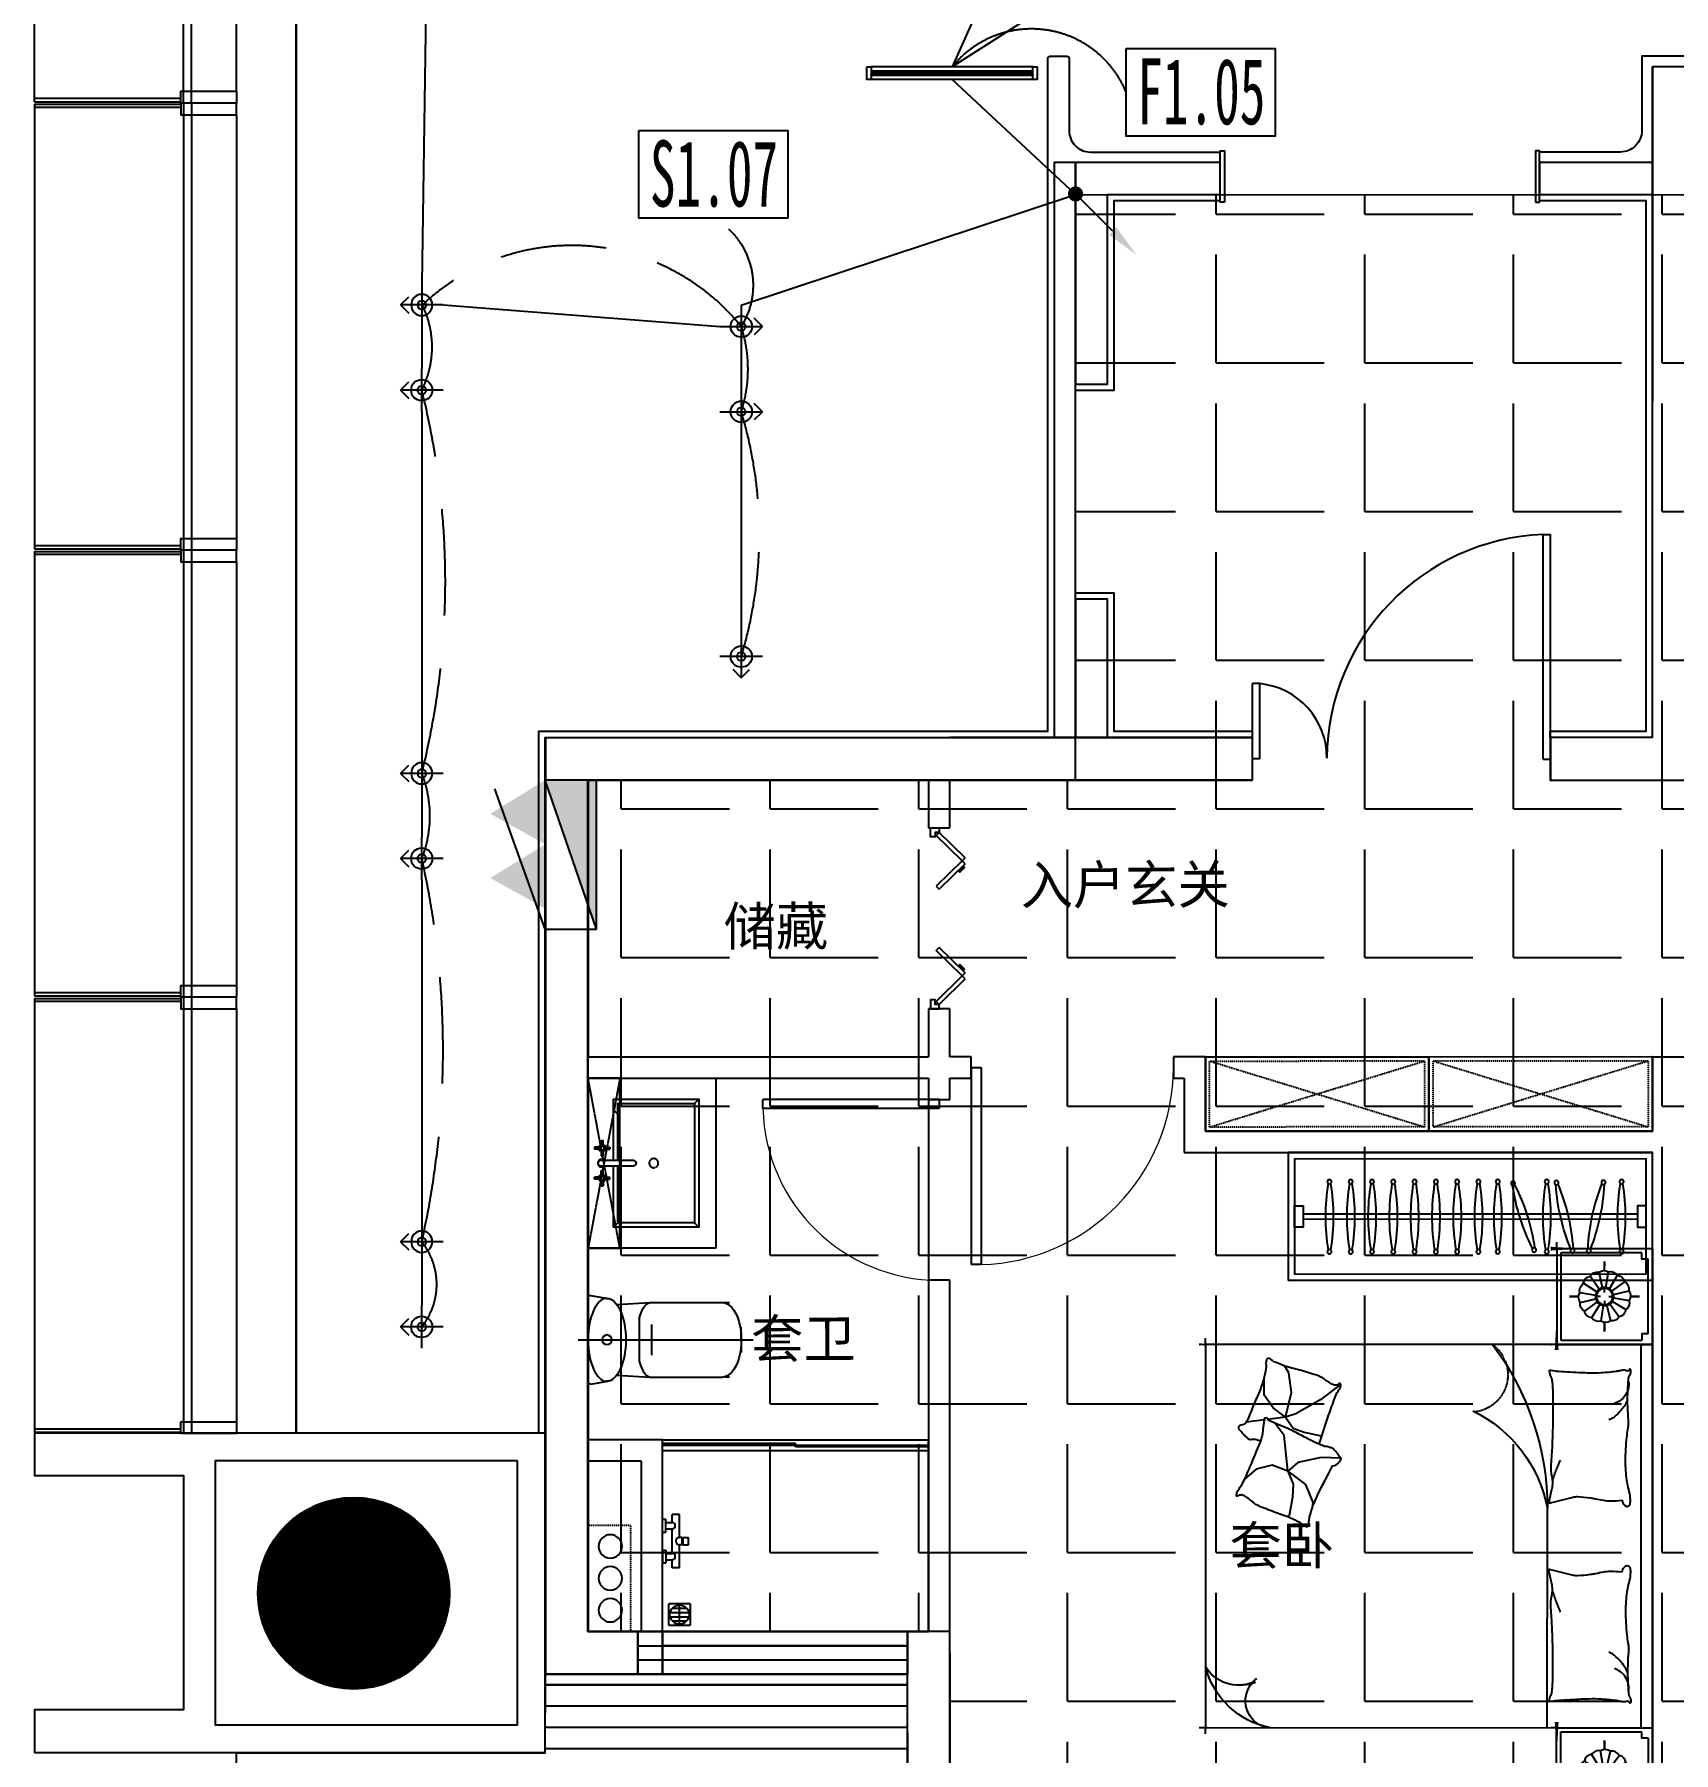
# Model space of a CAD drawing. Extents: x -284868 to 304789, y -137694 to 137894.
# Drawn here: x -9756 to -2056, y -114087 to -106016 of the extents above; entities that cross this region are included whole.
import ezdxf
from ezdxf.enums import TextEntityAlignment as Align

# ---------------------------------------------------------------- set-up
doc = ezdxf.new("R2010")
doc.units = 0
for name, pattern in [('AX-COMP-140B（200）$0$1#comfort_plan$0$DASH', [0.35, 0.25, -0.1]), ('AX-COMP-140B（200）$0$DASH', [0.35, 0.25, -0.1]), ('AX-COMP140B-Fur$0$AX-COMP140B-Fur$0$CONTINOUS', [0]), ('AX-COMP140B-Fur$0$AX-COMP140B-Fur$0$XU-140-SF-N1$0$DASH', [0.35, 0.25, -0.1]), ('AX-CORE160-Fur$0$DASH', [0.35, 0.25, -0.1]), ('DASHDOT', [1, 0.5, -0.25, 0, -0.25]), ('DASHED', [0.75, 0.5, -0.25])]:
    doc.linetypes.add(name, pattern=pattern)
doc.layers.get('0').update_dxf_attribs({"linetype": 'CONTINUOUS'})
for name, color, linetype in [('0-墙', 4, 'CONTINUOUS'), ('0-底图', 251, 'CONTINUOUS'), ('0-建筑外轮廓', 8, 'CONTINUOUS'), ('0-建筑柱体', 251, 'CONTINUOUS'), ('0-文字说明', 3, 'CONTINUOUS'), ('0-消防栓(给排水)', 9, 'CONTINUOUS'), ('0-窗', 11, 'CONTINUOUS'), ('0-非设计区域', 251, 'CONTINUOUS'), ('C-天花灯具', 3, 'CONTINUOUS'), ('LWIRE', 4, 'CONTINUOUS'), ('P-完成面', 42, 'CONTINUOUS'), ('WIRE-照明', 130, 'CONTINUOUS')]:
    doc.layers.add(name, color=color, linetype=linetype)
doc.styles.add('_TCH_DYN', font='')
doc.styles.get("Standard").update_dxf_attribs({"font": 'GBENOR', "bigfont": 'GBCBIG'})
doc.styles.add('TT', font='')
doc.styles.get('_TCH_DYN').set_extended_font_data('SimSun')
doc.styles.get('TT').set_extended_font_data('SimSun')

# ---------------------------------------------------------------- blocks, each defined once
blk = doc.blocks.new('20000110023AX-COMP-140B（200）$0$111110111022110811071652CDX卫生间立管047060')
at = {"linetype": 'AX-COMP-140B（200）$0$1#comfort_plan$0$DASH', "ltscale": 0.2}
for p, q in [((-250, 105), (250, 105)), ((-250, 105), (-250, -95)), ((250, 105), (250, -95)), ((-250, -95), (250, -95))]:
    blk.add_line(p, q, dxfattribs=at)
for centre in [(-150, 0), (0, 0), (150, 0)]:
    blk.add_circle(centre, 55)
blk = doc.blocks.new('*U399')
for p, q in [((600, 80), (600, 330)), ((700, -20), (700, 330)), ((600, 80), (-200, 80)), ((-200, -20), (700, -20))]:
    blk.add_line(p, q)
at = {"extrusion": (0, 0, -1), "zscale": -1}
blk.add_blockref('20000110023AX-COMP-140B（200）$0$111110111022110811071652CDX卫生间立管047060', (-50, 225), dxfattribs=at)
blk = doc.blocks.new('*U375')
at = {"linetype": 'AX-COMP-140B（200）$0$1#comfort_plan$0$DASH'}
for p, q in [((-349.9, 130), (-349.9, 280)), ((-349.9, 280), (450.1, 280)), ((450.1, 130), (-349.9, 280)), ((-349.9, 130), (450.1, 280)), ((450.1, 280), (450.1, 130)), ((450.1, 130), (-349.9, 130))]:
    blk.add_line(p, q, dxfattribs=at)
for p, q in [((-349.9, 280), (-349.9, -320)), ((450.1, 280), (-349.9, 280)), ((-25.4, 218.2), (-25.4, 249.5)), ((-25.4, 249.5), (-15.4, 249.5)), ((-15.4, 218.2), (-15.4, 249.5)), ((115.4, 218.2), (115.4, 249.5)), ((125.4, 249.5), (115.4, 249.5)), ((125.4, 218.2), (125.4, 249.5)), ((450.1, -320), (450.1, 280)), ((-25.4, 218.2), (-56.6, 218.2)), ((-56.6, 218.2), (-56.6, 208.2)), ((-25.4, 208.2), (-56.6, 208.2)), ((-25.4, 208.2), (-25.4, 177)), ((-25.4, 177), (-15.4, 177)), ((-15.4, 218.2), (15.9, 218.2)), ((-15.4, 208.2), (15.9, 208.2)), ((-15.4, 208.2), (-15.4, 177)), ((15.9, 218.2), (15.9, 208.2)), ((115.4, 218.2), (84.1, 218.2)), ((84.1, 218.2), (84.1, 208.2)), ((115.4, 208.2), (84.1, 208.2)), ((115.4, 208.2), (115.4, 177)), ((125.4, 177), (115.4, 177)), ((125.4, 218.2), (156.6, 218.2)), ((125.4, 208.2), (156.6, 208.2)), ((125.4, 208.2), (125.4, 177)), ((156.6, 218.2), (156.6, 208.2)), ((-179.9, 140), (-199.9, 160)), ((330.1, 140), (350.1, 160)), ((-229.9, -220), (-249.9, -240)), ((330.1, -220), (350.1, -240)), ((-349.9, -320), (450.1, -320))]:
    blk.add_line(p, q)
at = {"linetype": 'AX-COMP-140B（200）$0$DASH'}
for p, q in [((35.6, 217.6), (35.6, 70.8)), ((64.4, 70.8), (64.4, 217.6))]:
    blk.add_line(p, q, dxfattribs=at)
for points in [[(35.6, 160), (-249.9, 160), (-249.9, -240), (350.1, -240), (350.1, 160), (64.4, 160)], [(35.6, 140), (-229.9, 140), (-229.9, -220), (330.1, -220), (330.1, 140), (64.4, 140)]]:
    blk.add_lwpolyline(points)
blk.add_circle((50, -28.6), 21.4, dxfattribs=at)
for centre, start, end in [((-20.4, 213.2), 107.00272, 162.99728), ((-20.4, 213.2), 197.00272, 252.99728), ((-20.4, 213.2), 17.00272, 72.99728), ((-20.4, 213.2), 287.00272, 342.99728), ((120.4, 213.2), 107.00272, 162.99728), ((120.4, 213.2), 197.00272, 252.99728), ((120.4, 213.2), 17.00272, 72.99728), ((120.4, 213.2), 287.00272, 342.99728)]:
    blk.add_arc(centre, 17.1, start, end, dxfattribs=at)
for centre, radius, start, end in [((50, 213.2), 20, 315.95732, 224.04268), ((50, 217.6), 14.4, 0, 180), ((50, 69.2), 14.5, 173.57398, 6.42602)]:
    blk.add_arc(centre, radius, start, end)
blk = doc.blocks.new('2111111100110023AX-COMP140B-Fur$0$AX-COMP140B-Fur$0$111110111022110811071652A$C643C1FD2053066')
for points in [[(28, 342.7, -0.263368), (0.1, 361.5, -0.494818), (9.2, 380.2, -0.049225), (26.9, 382, -0.036831), (50.5, 380.2, -0.031893), (88.5, 372.1, 0.035782), (122.4, 365.1, 0.032941), (212.1, 359.2, 0.026564), (323.3, 365.1, 0.017905), (360.8, 370.4, -0.033397), (381, 372.7, -0.03204), (418.1, 372, 0.018442), (482.4, 368.9, 0.010837), (547.2, 369.7, 0.014624), (595.1, 372.7, 0.111249), (617.7, 380, -0.153708), (634.6, 384, -0.076444), (642, 382.2, -0.215512), (643.9, 380.2, -0.585858), (641.3, 377.2, 0.363489), (636.4, 374.6, 0.191716), (636.4, 363, -0.129675), (638.3, 346.4, -0.01735), (635.3, 329.6, 0.019326), (632.7, 314.5, 0.018818), (626.1, 246.1, 0.021828), (625.2, 186.9, 0.006204), (626.5, 153.1, 0.001963), (632.7, 46.2, 0.028341), (636.9, 10, -0.117014), (636.4, 1.1, -0.36606), (635, 0.2, -0.03973), (621.4, 3, -0.048309), (607.7, 8.5, 0.062981), (597, 12.4, 0.04058), (573.6, 15.8, 0.014345), (506.9, 18, 0.005484), (381.4, 17.3, 0.007153), (285.3, 14.3, 0.008762), (242.7, 11.6, -0.008153), (197, 8.6, -0.06251), (139.9, 13, 0.078669), (94.3, 15.1, 0.047825), (71.9, 10.4, -0.034494), (41.1, 3, -0.023571), (15.8, 0, -0.510228), (14.9, 1.1), (22.4, 31.2), (43, 113.7, 0.073041), (45, 133.3, 0.023305), (39.3, 194.4, 0.018299), (35.2, 217.3, -0.01097), (27.9, 255.3, -0.042281), (24.9, 289.6, -0.027201), (27.9, 343)], [(501.9, 368.9, 0.027842), (478.1, 358.3, 0.048685), (465.5, 350.2, 0.023666), (437.6, 325.8, 0.031223), (418.6, 305.1, 0.046801), (413.5, 297.5, 0.023191), (405.5, 280.7)], [(583.8, 374.6, 0.088153), (549.3, 371, 0.088153), (518.1, 355.8, 0.077547), (496.5, 334.2, 0.077547), (482.4, 307)], [(118.4, 15.8, 0.009729), (145.7, 24.8, 0.009729), (172.6, 34.9, 0.007971), (194.3, 44, 0.007971), (215.8, 53.7)]]:
    blk.add_lwpolyline(points, format="xyb")
blk = doc.blocks.new('2111111100110023AX-COMP140B-Fur$0$AX-COMP140B-Fur$0$111110111022110811071652A$C5A527934052065')
for p, q in [((122.8, 492.3), (194, 398.8)), ((469.1, 493.2), (467.3, 399.6)), ((194, 398.8), (261.6, 281.4)), ((347, 320.5), (364.8, 400.5)), ((467.3, 399.6), (490.5, 289.8)), ((530.8, 243.4), (592.7, 326.9)), ((592.7, 326.9), (677.8, 361)), ((677.8, 361), (699.5, 357.9)), ((69.5, 247.7), (37.1, 229.6)), ((162, 260.1), (69.5, 247.7)), ((277.7, 231.7), (162, 260.1)), ((261.6, 281.4), (277.7, 231.7)), ((277.7, 231.7), (329.2, 269)), ((329.2, 269), (347, 320.5)), ((530.8, 243.4), (363.6, 226.4)), ((490.5, 289.8), (530.8, 243.4)), ((530.8, 243.4), (502.9, 169.1)), ((530.8, 243.4), (591.1, 268.1)), ((591.1, 268.1), (653.1, 265)), ((653.1, 265), (741.3, 249.6)), ((741.3, 249.6), (744.3, 243.8)), ((233.2, 174.8), (174.5, 132.1)), ((277.7, 231.7), (233.2, 174.8)), ((277.7, 231.7), (288.3, 147)), ((318.7, 193.9), (307.8, 186.1)), ((363.6, 226.4), (318.7, 193.9)), ((502.9, 169.1), (521.5, 94.8)), ((174.5, 132.1), (90.9, 132.1)), ((289.9, 133.7), (300.6, 48.6)), ((521.5, 94.8), (569.7, 38.5))]:
    blk.add_line(p, q)
blk.add_lwpolyline([(405, 391.5, -0.025626), (394.6, 394, -0.0108), (278.2, 431.5, -0.00456), (199.4, 459.6, -0.01125), (167.9, 471.9, -0.069394), (150.9, 482, 0.079756), (136, 490.4, 0.106399), (122.8, 492.3, 0.328642), (119.2, 489.3, 0.299547), (121.3, 483.4, -0.189917), (126.3, 475.5, -0.033518), (127.3, 466.2, -0.075627), (126.9, 462.1, -0.053489), (124.2, 455.1, -0.017838), (113.3, 435.3, -0.038394), (97.8, 413.4, 0.059529), (88.5, 398.9, 0.035943), (79, 375.3, 0.011245), (55.9, 297.6, 0.006203), (46.6, 262, -0.010783), (41.1, 241.6, -0.019485), (37.1, 229.6, -0.005062), (19.4, 184.4, -0.101392), (4.4, 161.7, 0.223768), (0, 149.6, 0.25558), (2.8, 145.5, 0.081563), (16.9, 140.9, 0.071805), (32.3, 140.8, -0.069985), (48.1, 140.7, -0.03546), (101.7, 129, -0.029432), (163.8, 106.8, -0.001554), (193.8, 93.8, 0.00152), (224.5, 80.6, 0.004735), (256.2, 67.5, -0.00382), (295.6, 51.2, -0.296001), (315.3, 22.1, 0.649774), (334.6, 14, 0.02319), (338.7, 18.2, -0.0288), (342, 21.5, -0.005727), (347.9, 26.7, 0.004358), (355.7, 33.5, 0.027528), (371, 48.7, 0.046214), (378.7, 59, 0.194121), (381.2, 74, -0.133719), (382.3, 95.6, -0.005779), (389, 115.4, -0.008882)], format="xyb")
blk.add_lwpolyline([(770.3, 299.1, 0.101392), (787, 320.6, -0.223768), (792.3, 332.3, -0.25558), (789.8, 336.7, -0.081563), (776.1, 342.3, -0.071805), (760.8, 343.6, 0.069985), (745, 344.9, 0.03546), (692.5, 360.6, 0.029432), (632.3, 387.6, 0.001554), (603.3, 402.8, -0.00152), (573.8, 418.3, -0.004735), (543.1, 433.8, 0.00382), (505.1, 453.1, 0.296001), (487.7, 483.6, 0.265444), (469.1, 493.2, -0.02319), (464.7, 489.3, 0.0288), (461.2, 486.3, 0.005727), (454.9, 481.5, -0.004358), (446.6, 475.3, -0.027528), (430.1, 461.4, -0.046214), (421.7, 451.7, -0.194121), (418, 436.9, 0.133719), (415.3, 415.4, 0.011505), (398.6, 377.3, 0.008882), (374.9, 328.9, 0.012426), (341.4, 267.4, -0.033612), (330, 244.1), (309.3, 193.4), (293.3, 154.3, 0.224341), (280.3, 142.3, -0.722772), (280.1, 134.4, -0.103513), (283.5, 133.9, 0.053465), (290, 133.7, 0.030109), (310.7, 129.5, -0.031436), (330.6, 125.5, -0.05324), (344.2, 125.2, 0.05518), (357.4, 124.8, 0.056271), (380.1, 118.8, 0.0108), (493.3, 72.6, 0.00456), (569.7, 38.5, 0.01125), (600.2, 23.8, 0.069394), (616.3, 12.5, -0.079756), (630.6, 2.9, -0.106399), (643.6, 0, -0.328642), (647.5, 2.8, -0.299547), (645.8, 8.8, 0.189917), (641.5, 17.1, 0.033518), (641.1, 26.4, 0.075627), (641.8, 30.4, 0.053489), (645, 37.3, 0.017838), (657.4, 56.2, 0.038394), (674.5, 76.8, -0.059529), (685, 90.5, -0.035943), (696.3, 113.3, -0.011245), (725.3, 189, -0.006203), (737.2, 223.8, 0.010783), (744.3, 243.8, 0.019485), (749.2, 255.4, 0.005062)], format="xyb", close=True)
blk = doc.blocks.new('2111111100110023AX-COMP140B-Fur$0$AX-COMP140B-Fur$0$111110111022110811071652cdx床头灯2.0055068')
for p, q in [((0, 122), (0, 164.8)), ((-22.4, 36.6), (-61.2, 100)), ((-6.7, 42.3), (-18.3, 115.8)), ((10, 41.7), (27.5, 114)), ((25.2, 34.7), (69, 94.8)), ((-122, 0), (-164.8, 0)), ((-41.7, 10), (-114, 27.5)), ((-34.7, 25.2), (-94.8, 69)), ((-19.5, 0), (-38.2, 0)), ((0, 19.5), (0, 38.2)), ((19.5, 0), (38.2, 0)), ((36.6, 22.4), (100, 61.2)), ((42.3, 6.7), (115.8, 18.3)), ((122, 0), (164.8, 0)), ((-42.3, -6.7), (-115.8, -18.3)), ((-36.6, -22.4), (-100, -61.2)), ((-25.2, -34.7), (-69, -94.8)), ((-27.3, -114.1), (-10, -41.7)), ((0, -19.5), (0, -38.2)), ((18.7, -113.9), (7, -42.3)), ((62.6, -99.2), (22.9, -36.2)), ((34.7, -25.2), (96, -67.3)), ((41.7, -10), (114.4, -25.8)), ((0, -122), (0, -164.8))]:
    blk.add_line(p, q)
for points in [[(0, 164.8), (0, 122)], [(-164.8, 0), (-122, 0)], [(164.8, 0), (122.1, -1.7)], [(0, -164.8), (0, -122)]]:
    blk.add_lwpolyline(points)
for radius in [42.9, 38.2]:
    blk.add_circle((0, 0), radius)
for centre, start, end in [((-55.7, 60.3), 97.98094, 167.5445), ((-28.3, 77.1), 75.48094, 145.0445), ((3.3, 82), 52.98094, 122.5445), ((34.5, 74.5), 30.48094, 100.0445), ((60.3, 55.7), 7.98094, 77.5445), ((-82, 3.3), 142.98094, 212.5445), ((-74.5, 34.5), 120.48094, 190.0445), ((77.1, 28.3), 345.48094, 55.0445), ((82, -3.3), 322.98094, 32.5445), ((-77.1, -28.3), 165.48094, 235.0445), ((-60.3, -55.7), 187.98094, 257.5445), ((55.7, -60.3), 277.98094, 347.5445), ((74.5, -34.5), 300.48094, 10.0445), ((-34.5, -74.5), 210.48094, 280.0445), ((-3.3, -82), 232.98094, 302.5445), ((28.3, -77.1), 255.48094, 325.0445)]:
    blk.add_arc(centre, 40.1, start, end)
blk = doc.blocks.new('*U382')
for p, q in [((-900, 0), (-1350, 0)), ((-1350, 0), (-1350, -450)), ((1350, 0), (-1350, 0)), ((-900, 0), (900, 0)), ((-900, -2100), (-900, 0)), ((-900, -450), (-900, 0)), ((-1330, -50), (-1330, -430)), ((-920, -430), (-920, -50)), ((-900, -52.4), (900, -52.4)), ((900, 0), (900, -2100)), ((900, -450), (900, 0)), ((900, 0), (1350, 0)), ((920, -430), (920, -50)), ((1330, -50), (1330, -430)), ((1350, 0), (1350, -450)), ((-1350, -450), (-900, -450)), ((-1330, -430), (-920, -430)), ((1350, -450), (900, -450)), ((1330, -430), (920, -430)), ((900, -2100), (-900, -2100))]:
    blk.add_line(p, q)
at = {"linetype": 'AX-COMP140B-Fur$0$AX-COMP140B-Fur$0$CONTINOUS', "ltscale": 2.5}
blk.add_line((-900, -494.1), (129.6, -493.7), dxfattribs=at)
for points in [[(-1300, -20), (-1300, -50), (-1330, -50)], [(-950, -20), (-1300, -20)], [(-950, -20), (-950, -50), (-920, -50)], [(950, -20), (950, -50), (920, -50)], [(950, -20), (1300, -20)], [(1300, -20), (1300, -50), (1330, -50)]]:
    blk.add_lwpolyline(points)
for points in [[(-1350, -332.6, 0, 18, 0), (-1350, -478.5, 10, 10, 0)], [(-900, -349.7, 0, 10, 0), (-900, -477.7, 10, 10, 0)], [(900, -349.7, 0, 10, 0), (900, -477.7, 10, 10, 0)], [(1350, -332.6, 0, 18, 0), (1350, -478.5, 10, 10, 0)], [(-1380.6, -450, 10, 0, 0), (-1202.9, -450, 10, 10, 0)], [(-873.3, -450, 18, 0, 0), (-1032.5, -450, 10, 10, 0)], [(873.3, -450, 18, 0, 0), (1032.5, -450, 10, 10, 0)], [(1380.6, -450, 10, 0, 0), (1202.9, -450, 10, 10, 0)], [(-668.5, -1859, 10, 0, -0.374242), (-834.4, -1895.4, 10, 10, 2.21586)], [(-686.1, -1863.7, 10, 0, 0.177019), (-693.3, -1995.7, 10, 10, -2.21586)], [(-900, -1958.5, 0, 10, 0), (-900, -2130, 10, 10, 0)], [(900, -2005.4, 0, 10, 0), (900, -2130, 10, 10, 0)], [(-775.4, -2100, 0, 10, 0), (-930, -2100, 10, 10, 0)], [(658.3, -2100, 0, 10, 0), (930, -2100, 10, 10, 0)]]:
    blk.add_lwpolyline(points, format="xyseb")
for centre, radius, start, end in [((128.9, -1775.7), 1282, 53.02297, 89.96514), ((10.6, -1124.5), 642, 25.92108, 79.31539), ((-515.9, -1720.7), 391.6, 191.30173, 255.64344), ((-773.9, -1781.8), 129.7, 193.56133, 311.45499), ((-519.2, -1944.9), 181.3, 157.79381, 238.81667)]:
    blk.add_arc(centre, radius, start, end, dxfattribs=at)
at = {"linetype": 'AX-COMP140B-Fur$0$AX-COMP140B-Fur$0$XU-140-SF-N1$0$DASH', "ltscale": 2.5}
blk.add_arc((757.9, -855.2), 175.9, 36.12132, 174.81159, dxfattribs=at)
at = {"xscale": -1}
for name, p in [('2111111100110023AX-COMP140B-Fur$0$AX-COMP140B-Fur$0$111110111022110811071652cdx床头灯2.0055068', (-1125, -225)), ('2111111100110023AX-COMP140B-Fur$0$AX-COMP140B-Fur$0$111110111022110811071652A$C643C1FD2053066', (-140.3, -485.7)), ('2111111100110023AX-COMP140B-Fur$0$AX-COMP140B-Fur$0$111110111022110811071652A$C5A527934052065', (835.6, -1956.2))]:
    blk.add_blockref(name, p, dxfattribs=at)
for name, p in [('2111111100110023AX-COMP140B-Fur$0$AX-COMP140B-Fur$0$111110111022110811071652cdx床头灯2.0055068', (1125, -225)), ('2111111100110023AX-COMP140B-Fur$0$AX-COMP140B-Fur$0$111110111022110811071652A$C643C1FD2053066', (140.3, -485.7))]:
    blk.add_blockref(name, p)
blk = doc.blocks.new('*U374')
at = {"ltscale": 10}
for p, q in [((0, 327), (0, -496.5)), ((-208, 268.7), (-194.2, 185.4)), ((-197.6, 280), (197.6, 280)), ((208, 268.7), (194.2, 185.4)), ((-166, 144.9), (-175, -10.6)), ((166, 144.9), (175, -10.6)), ((-100.2, 39.7), (100.2, 39.7)), ((0, 25.9), (0, -63.5)), ((-175, -12), (-175, -351.2)), ((-71.7, -18.8), (71.7, -18.8)), ((-43.6, -18.8), (43.6, -18.8)), ((175, -12), (175, -351.2))]:
    blk.add_line(p, q, dxfattribs=at)
for p, q in [((-375, 280), (375, 280)), ((-175, -351.2), (-175, -384.6)), ((0, -440), (-59.9, -440)), ((0, -440), (59.9, -440))]:
    blk.add_line(p, q)
for points in [[(-175, -384.6, 10, 0, 0), (-175, -296.7, 10, 10, 0)], [(175, -384.6, 10, 0, 0), (175, -296.7, 10, 10, 0)]]:
    blk.add_lwpolyline(points, format="xyseb")
blk.add_circle((0, 191.2), 22.8, dxfattribs=at)
for centre, start, end in [((-197.6, 269.5), 90, 184.88863), ((197.6, 269.5), 355.11137, 90)]:
    blk.add_arc(centre, 10.4, start, end, dxfattribs=at)
at = {"ltscale": 10, "extrusion": (0, 0, -1)}
for centre, major_axis, ratio, start_param, end_param in [((0, 191.2), (194.6, 0), 0.456392, 3.141593, 6.283185), ((0.7, -11.9), (-174.9, 3.2), 0.369842, 2.169272, 3.218057)]:
    blk.add_ellipse(centre, major_axis=major_axis, ratio=ratio, start_param=start_param, end_param=end_param, dxfattribs=at)
at = {"ltscale": 10}
for centre, major_axis, ratio, start_param, end_param in [((0, 191.2), (194.6, 0), 0.456392, 3.141593, 6.283185), ((-0.7, -11.9), (174.9, 3.2), 0.369842, 2.169272, 3.218057), ((0, -351.2), (-175, 0), 0.507463, 0, 3.141593)]:
    blk.add_ellipse(centre, major_axis=major_axis, ratio=ratio, start_param=start_param, end_param=end_param, dxfattribs=at)
blk = doc.blocks.new('*U377')
for p, q in [((-350, -920), (-350, 330)), ((-300, 330), (-350, 330)), ((-325, -295), (-325, 330)), ((-325, 330), (-317, 330)), ((-317, 330), (-317, -295)), ((-300, -920), (-300, 330)), ((550, 330), (-300, 330)), ((550, -920), (550, 330)), ((-333, -295), (-333, -920)), ((-333, -295), (-325, -295)), ((-325, -920), (-325, -295)), ((-317, -295), (-325, -295)), ((142.5, -797.5), (107.5, -797.5)), ((107.5, -822.5), (107.5, -797.5)), ((142.5, -822.5), (142.5, -797.5)), ((420, -790), (420, -890)), ((420, -790), (520, -790)), ((440, -873.5), (440, -806.5)), ((460, -883.9), (460, -796.1)), ((480, -883.9), (480, -796.1)), ((500, -873.5), (500, -806.5)), ((520, -890), (520, -790)), ((0, -840), (0, -875)), ((107.5, -840), (0, -840)), ((37.5, -875), (0, -875)), ((37.5, -905), (37.5, -875)), ((67.5, -905), (67.5, -875)), ((182.5, -875), (67.5, -875)), ((142.5, -822.5), (107.5, -822.5)), ((107.5, -827.5), (107.5, -840)), ((142.5, -827.5), (107.5, -827.5)), ((109.5, -827.5), (109.5, -822.5)), ((140.5, -827.5), (140.5, -822.5)), ((142.5, -827.5), (142.5, -840)), ((250, -840), (142.5, -840)), ((182.5, -905), (182.5, -875)), ((250, -875), (212.5, -875)), ((212.5, -905), (212.5, -875)), ((250, -840), (250, -875)), ((515, -840), (425, -840)), ((-300, -920), (-350, -920)), ((-333, -920), (-325, -920)), ((550, -920), (-300, -920)), ((22.5, -920), (22.5, -905)), ((82.5, -905), (22.5, -905)), ((82.5, -920), (22.5, -920)), ((82.5, -920), (82.5, -905)), ((167.5, -920), (82.5, -920)), ((167.5, -920), (167.5, -905)), ((167.5, -905), (227.5, -905)), ((167.5, -920), (227.5, -920)), ((227.5, -920), (227.5, -905)), ((520, -890), (420, -890))]:
    blk.add_line(p, q)
blk.add_circle((470, -840), 45)
for centre, radius, start, end in [((52.5, -875), 15, 0, 180), ((125, -840), 17.5, 180, 0), ((197.5, -875), 15, 0, 180)]:
    blk.add_arc(centre, radius, start, end)
blk = doc.blocks.new('*U383')
for p, q in [((0, 600), (-1711, 600)), ((-1641, 312), (-70, 312)), ((-1641, 288), (-70, 288))]:
    blk.add_line(p, q)
for points in [[(-1711, 600), (0, 600), (0, 0), (-1711, 0)], [(-1681, 570), (-30, 570), (-30, 30), (-1681, 30)], [(-1681, 250), (-1641, 250), (-1641, 350), (-1681, 350)], [(-30, 250), (-70, 250), (-70, 350), (-30, 350)]]:
    blk.add_lwpolyline(points, close=True)
for centre in [(-1517.4, 465.5), (-1417.4, 465.5), (-1317.4, 465.5), (-1217.4, 465.5), (-1117.4, 465.5), (-1017.4, 465.5), (-917.4, 465.5), (-817.4, 465.5), (-726.7, 465.5), (-556, 457.7), (-496.6, 465.5), (-375.5, 461.2), (-299.1, 461.6), (-145.1, 465.5), (-1517.4, 137), (-1417.4, 137), (-1317.4, 137), (-1217.4, 137), (-1117.4, 137), (-1017.4, 137), (-917.4, 137), (-817.4, 137), (-726.7, 137), (-654.8, 144.5), (-496.6, 137), (-450.7, 141.5), (-229.9, 140.5), (-145.1, 137)]:
    blk.add_circle(centre, 10)
for centre, start, end in [((-585.8, 300.9), 170.53281, 189.42009), ((-2447.9, 301.6), 350.53281, 9.42009), ((-485.8, 300.9), 170.53281, 189.42009), ((-2347.9, 301.6), 350.53281, 9.42009), ((-385.8, 300.9), 170.53281, 189.42009), ((-2247.9, 301.6), 350.53281, 9.42009), ((-285.8, 300.9), 170.53281, 189.42009), ((-2147.9, 301.6), 350.53281, 9.42009), ((-185.8, 300.9), 170.53281, 189.42009), ((-2047.9, 301.6), 350.53281, 9.42009), ((-85.8, 300.9), 170.53281, 189.42009), ((-1947.9, 301.6), 350.53281, 9.42009), ((14.2, 300.9), 170.53281, 189.42009), ((-1847.9, 301.6), 350.53281, 9.42009), ((114.2, 300.9), 170.53281, 189.42009), ((-1747.9, 301.6), 350.53281, 9.42009), ((204.9, 300.9), 170.53281, 189.42009), ((-1657.3, 301.6), 350.53281, 9.42009), ((282.9, 20.4), 153.02219, 171.90947), ((-1492.8, 581.4), 333.02219, 351.90947), ((435, 300.9), 170.53281, 189.42009), ((-1427.1, 301.6), 350.53281, 9.42009), ((492.9, 88.8), 157.35094, 176.23822), ((-1320, 514.2), 337.35094, 356.23822), ((645.1, 497.5), 182.74629, 201.63358), ((-1175, 104.3), 2.74629, 21.63358), ((785.5, 301.6), 170.57991, 189.46719), ((-1076.7, 300.9), 350.57991, 9.46719)]:
    blk.add_arc(centre, 948.9, start, end)
blk = doc.blocks.new('*U384')
at = {"linetype": 'AX-CORE160-Fur$0$DASH', "ltscale": 0.2}
for p, q in [((20, -330), (1030, -20)), ((20, -20), (1030, -330)), ((1070, -330), (2080, -20)), ((1070, -20), (2080, -330))]:
    blk.add_line(p, q, dxfattribs=at)
for points in [[(0, 0), (1050, 0), (1050, -350), (0, -350)], [(1050, 0), (2100, 0), (2100, -350), (1050, -350)]]:
    blk.add_lwpolyline(points, close=True)
for points in [[(20, -20), (1030, -20), (1030, -330), (20, -330)], [(1070, -20), (2080, -20), (2080, -330), (1070, -330)]]:
    blk.add_lwpolyline(points, close=True, dxfattribs=at)
blk = doc.blocks.new('2$DorLib2D$00000225')
for p, q in [((0.475, -0.0014), (0.475, 0.7521)), ((0.475, 0.7521), (0.5, 0.7521)), ((0.5, -0.0014), (0.5, 0.7521)), ((-0.5, 0), (-0.5, 0.252)), ((-0.475, 0.252), (-0.5, 0.252)), ((-0.475, 0), (-0.475, 0.252)), ((-0.475, 0), (-0.5, 0)), ((0.475, -0.0014), (0.5, -0.0014))]:
    blk.add_line(p, q)
for centre, radius, start, end in [((0.5046, -0.0019), 0.7546, 92.24927, 179.72377), ((-0.5008, 0.0026), 0.2508, 359.78987, 84.09744)]:
    blk.add_arc(centre, radius, start, end)
blk = doc.blocks.new('2$DorLib2D$00000001')
for p, q in [((0.45, 0.975), (0.5, 0.975)), ((0.45, 0), (0.45, 0.975)), ((0.5, 0), (0.5, 0.975)), ((0.5, 0), (0.45, 0))]:
    blk.add_line(p, q)
at = {"lineweight": 13}
blk.add_arc((0.475, 0), 0.975, 91.46928, 180, dxfattribs=at)
blk = doc.blocks.new('2$TCHSYS$WIN2D')
for p, q in [((-0.5, 0.5), (0.5, 0.5)), ((-0.5, 0.5), (-0.5, -0.5)), ((0.5, 0.5), (0.5, -0.5)), ((0.5, 0.1667), (-0.5, 0.1667)), ((0.5, -0.1667), (-0.5, -0.1667)), ((-0.5, -0.5), (0.5, -0.5))]:
    blk.add_line(p, q)
blk = doc.blocks.new('$DorLib2D$00000034')
for p, q in [((-0.3348, 0.1427), (-0.475, 0)), ((-0.3182, 0.1263), (-0.4584, -0.0164)), ((-0.3348, 0.1427), (-0.3182, 0.1263)), ((-0.3015, 0.1427), (-0.3182, 0.1263)), ((-0.3182, 0.1263), (-0.178, -0.0164)), ((-0.3015, 0.1427), (-0.1614, 0)), ((0.3015, 0.1427), (0.1614, 0)), ((0.3182, 0.1263), (0.178, -0.0164)), ((0.3015, 0.1427), (0.3182, 0.1263)), ((0.3348, 0.1427), (0.3182, 0.1263)), ((0.3182, 0.1263), (0.4584, -0.0164)), ((0.3348, 0.1427), (0.475, 0)), ((-0.5, -0.048), (-0.5, 0)), ((-0.4584, -0.0164), (-0.475, 0)), ((-0.178, -0.0164), (-0.1614, 0)), ((0.178, -0.0164), (0.1614, 0)), ((0.4584, -0.0164), (0.475, 0)), ((0.5, -0.048), (0.5, 0))]:
    blk.add_line(p, q)
for points in [[(-0.2899, 0.1308), (-0.2804, 0.1401), (-0.255, 0.1143), (-0.2645, 0.1049)], [(-0.2866, 0.1275), (-0.2804, 0.1335), (-0.2616, 0.1144), (-0.2678, 0.1083)], [(0.2899, 0.1308), (0.2804, 0.1401), (0.255, 0.1143), (0.2645, 0.1049)], [(0.2866, 0.1275), (0.2804, 0.1335), (0.2616, 0.1144), (0.2678, 0.1083)], [(-0.5, 0), (-0.475, 0), (-0.475, -0.023), (-0.45, -0.023), (-0.45, -0.048), (-0.5, -0.048)], [(0.5, 0), (0.475, 0), (0.475, -0.023), (0.45, -0.023), (0.45, -0.048), (0.5, -0.048)]]:
    blk.add_lwpolyline(points)
blk = doc.blocks.new('DDDDDDDGFDSG')
for p, q in [((424810.9, 11359.4), (424811, 14509.3)), ((425811, 14509.3), (424811, 14509.3)), ((419610.9, 11359.4), (421510.9, 11359.4)), ((419610.9, 11359.4), (419610.9, 9859.4)), ((422932, 11359.4), (421510.9, 11359.4)), ((422932, 11159.4), (422932, 11359.4)), ((424810.9, 11359.4), (424332, 11359.4)), ((424332, 11359.4), (424332, 11159.4)), ((419810.9, 11159.4), (421410.9, 11159.4)), ((419810.9, 11159.4), (419810.9, 9859.4)), ((421410.9, 11159.4), (421410.9, 10934.4)), ((421510.9, 10934.4), (421510.9, 11159.4)), ((421510.9, 11159.4), (422932, 11159.4)), ((424332, 11159.4), (425010.9, 11159.4)), ((421410.9, 10934.4), (421510.9, 10934.4)), ((421510.9, 10084.4), (421410.9, 10084.4)), ((421410.9, 10084.4), (421410.9, 9859.4)), ((421510.9, 9859.4), (421510.9, 10084.4)), ((419610.9, 9859.4), (419610.9, 6959.4)), ((419810.9, 9859.4), (421410.9, 9859.4)), ((421610.9, 9859.4), (421510.9, 9859.4)), ((421610.9, 9759.4), (421610.9, 9859.4)), ((422710.9, 9859.4), (422560.9, 9859.4)), ((422560.9, 9859.4), (422560.9, 9759.4)), ((422710.9, 9859.4), (422710.9, 9509.4)), ((424810.9, 9509.4), (424810.9, 9859.4)), ((424810.9, 9859.4), (425010.9, 9859.4)), ((419810.9, 9759.4), (421410.9, 9759.4)), ((419810.9, 9759.4), (419810.9, 7159.4)), ((421410.9, 9759.4), (421410.9, 9659.4)), ((421510.9, 9759.4), (421610.9, 9759.4)), ((421510.9, 9659.4), (421510.9, 9759.4)), ((422560.9, 9759.4), (422610.9, 9759.4)), ((422610.9, 9759.4), (422610.9, 9409.4)), ((421410.9, 9659.4), (421410.9, 8809.4)), ((421410.9, 9659.4), (421510.9, 9659.4)), ((422710.9, 9509.4), (424810.9, 9509.4)), ((422610.9, 9409.4), (424810.9, 9409.4)), ((424810.9, 6459.4), (424810.9, 9409.4)), ((421510.9, 8809.4), (421410.9, 8809.4)), ((421410.9, 8809.4), (421410.9, 7159.4)), ((421510.9, 7059.4), (421510.9, 8809.4)), ((420044.8, 7159.4), (419810.9, 7159.4)), ((420044.8, 6959.4), (420044.8, 7159.4)), ((421410.9, 7159.4), (421310.9, 7159.4)), ((421310.9, 7159.4), (421310.9, 6959.4)), ((421510.9, 7059.4), (421511, 5759.4)), ((419610.9, 6959.4), (420044.8, 6959.4)), ((421310.9, 6959.4), (421311, 5759.4)), ((421510.9, 6959.4), (421510.9, 6959.4)), ((421510.9, 6959.4), (421510.9, 6959.4))]:
    blk.add_line(p, q)
blk.add_lwpolyline([(421510.9, 6959.4), (421510.9, 6959.4), (421510.9, 6959.4), (421510.9, 6959.4)], close=True)
for name, p, xscale, yscale, zscale, rotation in [('2$DorLib2D$00000225', (423632, 11259.4), 1400, 1400, 200, 1.654673577002396e-11), ('$DorLib2D$00000034', (421460.9, 10509.4), 850.0000000000001, 850.0000000000001, 850.0000000000001, 270), ('2$DorLib2D$00000001', (422085.9, 9809.4), 949.9999999999999, 949.9999999999999, -949.9999999999999, 180.0000000000173), ('2$DorLib2D$00000001', (421460.9, 9234.4), 850.0000000000001, 850.0000000000001, -849.9999999999999, 90), ('2$TCHSYS$WIN2D', (420677.9, 7059.4), -1266.096593619349, 200, -1266.096593619349, 1.654676395901333e-11)]:
    blk.add_blockref(name, p, dxfattribs=dict(xscale=xscale, yscale=yscale, zscale=zscale, rotation=rotation))
at = {"extrusion": (-6.03482e-06, 1.7292e-09, 1), "rotation": 0.01890043513611068}
blk.add_blockref('*U384', (422710.9, 9859.4, -2.5), dxfattribs=at)
at = {"extrusion": (1.26589e-20, 2.62113e-23, -1), "zscale": -1, "rotation": 270.0013358376322}
for name, p in [('*U375', (-420091.1, 9409.7)), ('*U374', (-420091, 8529.9))]:
    blk.add_blockref(name, p, dxfattribs=at)
at = {"extrusion": (3.21966e-19, 1.04356e-18, -1), "zscale": -0.9999999999999998, "rotation": 179.9821196597716}
blk.add_blockref('*U383', (-424810.9, 9409.5), dxfattribs=at)
at = {"extrusion": (1.26587e-20, 2.70385e-23, -1), "zscale": -0.9999999999999998, "rotation": 90.00137922855986}
blk.add_blockref('*U382', (-424811.1, 7608), dxfattribs=at)
at = {"extrusion": (1.01176e-20, -1.66703e-21, -1), "xscale": -1, "zscale": -1, "rotation": 270}
blk.add_blockref('*U399', (-420140.9, 7359.4), dxfattribs=at)
at = {"rotation": 270}
blk.add_blockref('*U377', (421080.9, 7709.4), dxfattribs=at)
at = {"style": '_TCH_DYN'}
for s, p in [('入户玄关', (422826.2, 10525.5)), ('储藏', (420939.8, 10329.8)), ('套卫', (421068.9, 8392.5)), ('套卧', (423316.1, 7420.9))]:
    blk.add_text(s, height=180, rotation=0.24476, dxfattribs=at).set_placement(p, align=Align.BOTTOM_RIGHT)
blk = doc.blocks.new('_YZH')
at = {"const_width": 0.5}
blk.add_lwpolyline([(-0.25, 0, 1), (0.25, 0, 1)], format="xyb", close=True, dxfattribs=at)
at = {"color": 4}
blk.add_circle((0, 0), 0.5, dxfattribs=at)
blk = doc.blocks.new('sgASGHHHH')
at = {"xscale": 900, "yscale": 900, "zscale": 900}
blk.add_blockref('_YZH', (-119845.8, -931674), dxfattribs=at)
blk = doc.blocks.new('A$C3B8026B3')
for p, q in [((949.5, 13255), (949.5, 15245)), ((949.5, 13145), (949.5, 11155)), ((949.5, 11045), (949.5, 9055)), ((949.5, 8945), (949.5, 7005))]:
    blk.add_line(p, q)
for points in [[(0, 13206), (0, 15294)], [(700, 13200), (700, 15300)], [(737.5, 13200), (737.5, 15300)], [(0, 13194), (0, 11106)], [(700, 13200), (700, 11100)], [(737.5, 13200), (737.5, 11100)], [(0, 11094), (0, 9006)], [(700, 11100), (700, 9000)], [(737.5, 11100), (737.5, 9000)], [(0, 8994), (0, 6956)], [(700, 9000), (700, 6950)], [(737.5, 9000), (737.5, 6950)]]:
    blk.add_lwpolyline(points)
for points in [[(688, 13200), (688, 13255), (949.5, 13255), (949.5, 13200)], [(688, 13200), (688, 13145), (949.5, 13145), (949.5, 13200)], [(688, 11100), (688, 11155), (949.5, 11155), (949.5, 11100)], [(688, 11100), (688, 11045), (949.5, 11045), (949.5, 11100)], [(688, 9000), (688, 9055), (949.5, 9055), (949.5, 9000)], [(688, 9000), (688, 8945), (949.5, 8945), (949.5, 9000)], [(688, 6950), (688, 7005), (949.5, 7005), (949.5, 6950)]]:
    blk.add_lwpolyline(points, close=True)
at = {"elevation": 0}
for points in [[(0, 13206), (688, 13206), (688, 13220.5), (0, 13220.5)], [(0, 13194), (688, 13194), (688, 13179.5), (0, 13179.5)], [(0, 11106), (688, 11106), (688, 11120.5), (0, 11120.5)], [(0, 11094), (688, 11094), (688, 11079.5), (0, 11079.5)], [(0, 9006), (688, 9006), (688, 9020.5), (0, 9020.5)], [(0, 8994), (688, 8994), (688, 8979.5), (0, 8979.5)], [(0, 6956), (688, 6956), (688, 6970.5), (0, 6970.5)]]:
    blk.add_lwpolyline(points, dxfattribs=at)
blk = doc.blocks.new('A$C7414b812')
at = {"ltscale": 300}
for points in [[(-30, -20), (-30, 0), (30, 0), (30, -20)], [(-30, -800), (-30, -780), (30, -780), (30, -800)]]:
    blk.add_lwpolyline(points, close=True, dxfattribs=at)
at = {"color": 8, "ltscale": 300}
for points in [[(-30, -20), (-30, -780)], [(30, -20), (30, -780)]]:
    blk.add_lwpolyline(points, dxfattribs=at)
at = {"color": 5, "ltscale": 300}
for points in [[(-5, -780), (-5, -20), (-9, -20), (-10, -21), (-10, -779), (-9, -780)], [(5, -780), (5, -20), (9, -20), (10, -21), (10, -779), (9, -780)]]:
    blk.add_lwpolyline(points, close=True, dxfattribs=at)
blk = doc.blocks.new('A$C5B4E3DF6')
for p, q in [((0, 240), (-658.7, 476.9)), ((-700, 0), (-700, 240)), ((0, 0), (-700, 240)), ((-700, 240), (0, 240)), ((0, 240), (0, 0)), ((0, 0), (-700, 0))]:
    blk.add_line(p, q)
for points in [[(-700, 240), (-541.4, 498.1), (-398.1, 240)], [(-398.1, 240), (-239.5, 498.1), (-96.1, 240)], [(-700, 0), (-700, 240), (0, 0)]]:
    blk.add_solid(points)
blk = doc.blocks.new('*U250')
for p, q in [((0, -75), (0, 75)), ((75, 0), (-75, 0)), ((-74.7, 0), (-45.5, 29.1, 0)), ((-74.7, 0), (-45.5, -29.1))]:
    blk.add_line(p, q)
for radius in [37.5, 15]:
    blk.add_circle((0, 0), radius)
blk = doc.blocks.new('2')
at = {"color": 8, "linetype": 'DASHED', "ltscale": 1000}
for points in [[(-15029.3, -16050, 0.14795), (-15029.3, -14900, 0.15805), (-15029.3, -14500, 0.436189), (-15160, -13991.1, -3.943244)], [(-16530, -19198.7, 0.350853), (-16530, -18798.7, 0.110879), (-16530, -16998.7, 0.191612), (-16530, -16598.7, 0.122845), (-16530, -14798.7, 0.236637), (-16527.6, -14398.7, -0.437685), (-15029.3, -14500, -6.983481)]]:
    blk.add_lwpolyline(points, format="xyb", dxfattribs=at)
at = {"layer": '0-文字说明', "color": 3, "ltscale": 0.5}
blk.add_lwpolyline([(-15510, -13579.8), (-14810, -13579.8), (-14810, -13991.1), (-15510, -13991.1)], close=True, dxfattribs=at)
at = {"color": 3, "style": 'TT', "width": 0.508947}
blk.add_text('S1.07', height=310.33, dxfattribs=at).set_placement((-15458.2, -13936.2), (-14856.5, -13936.2), align=Align.FIT)
blk = doc.blocks.new('A$C9cf68cb0')
at = {"color": 8, "linetype": 'DASHED', "ltscale": 1000}
blk.add_lwpolyline([(-47.939, -75.887, -0.56884), (-43.263, -76.568, -0.488863)], format="xyb", dxfattribs=at)
at = {"layer": '0-文字说明', "color": 3, "ltscale": 0.5}
blk.add_lwpolyline([(-43.263, -75.393), (-39.263, -75.393), (-39.263, -77.744), (-43.263, -77.744)], close=True, dxfattribs=at)
at = {"color": 3, "style": 'TT', "width": 0.521997}
blk.add_text('F1.05', height=1.7733, dxfattribs=at).set_placement((-42.967, -77.429), (-39.528, -77.429), align=Align.FIT)
blk = doc.blocks.new('A$C7c8e2195')
at = {"layer": 'P-完成面', "rotation": 270}
blk.add_blockref('A$C7414b812', (-7989.3, -13310.2), dxfattribs=at)
blk = doc.blocks.new('$TelecSys$00000080')
for p, q in [((-0.7, -0.7), (0, 0)), ((0.104, 0.104), (0.104, 0.104)), ((-0.104, -0.104), (-0.104, -0.104))]:
    blk.add_line(p, q)
at = {"const_width": 0.142}
blk.add_lwpolyline([(0.071, 0, 1), (-0.071, 0, 1)], format="xyb", close=True, dxfattribs=at)
blk.add_solid([(-0.63, -0.77), (-0.77, -0.63), (-1.15, -1.15)])
at = {"width": 0.8, "flags": 9}
blk.add_attdef('A', (0, 0), '', height=0.00002, rotation=180, dxfattribs=at)

msp = doc.modelspace()

# ---------------------------------------------------------------- hatches: boundary and pattern name
at = {"layer": '0-非设计区域', "ltscale": 3}
h = msp.add_hatch(dxfattribs=at)
h.set_pattern_fill('ANGLE', color=256, scale=100)
h.set_pattern_definition([(0, (-422606.9, 278012.8), (0, 698.5), [508, -190.5]), (90, (-422606.9, 278012.8), (-698.5, 4e-14), [508, -190.5])])
h.paths.add_polyline_path([(-5456.1, -114718.5), (-5456.1, -113518.5), (-7156.1, -113518.5), (-7156.1, -109518.5), (-4865.4, -109518.5), (-4865.4, -106768.6), (-1955.1, -106769.7), (-1954.9, -106368.6), (3045.1, -106373.5), (3043.9, -107818.5), (10643.9, -107818.5), (10643.9, -109518.5), (12693.9, -109518.5), (12693.9, -114118.5), (3043.9, -114118.5), (3043.9, -115968.5), (-1956.1, -115968.5), (-1956.1, -114718.5)])

# ---------------------------------------------------------------- linework, layer by layer
at = {"layer": '0-墙', "ltscale": 3}
for points in [[(-1954.9, -106368.6), (-1154.9, -106368.6), (-1154.9, -106168.6), (-2154.9, -106168.6), (-2156.1, -109318.5), (-2636.1, -109318.5), (-2636.1, -109518.5), (-1956.1, -109518.5), (-1954.9, -106368.6)], [(-4715.4, -106768.6), (-4185.5, -106768.6), (-4185.5, -106618.6), (-4865.4, -106618.6), (-4865.4, -107658.5), (-4715.4, -107658.5), (-4715.4, -106768.6)], [(-7356.1, -113718.5), (-7356.1, -109318.5), (-4036.1, -109318.5), (-4036.1, -109518.5), (-7156.1, -109518.5), (-7156.1, -113518.5), (-6806.1, -113518.5), (-6806.1, -113718.5), (-7356.1, -113718.5)]]:
    msp.add_lwpolyline(points, dxfattribs=at)
for points in [[(-4865.4, -106618.6), (-4965.4, -106618.6), (-4965.4, -109318.5), (-4865.4, -109318.5)], [(-2155.4, -106618.6), (-2685.3, -106618.6), (-2685.3, -106768.6), (-2155.4, -106768.6)], [(-4865.4, -109318.5), (-4715.4, -109318.5), (-4715.4, -108668.5), (-4865.4, -108668.5)], [(-5456.1, -114918.5), (-5456.1, -113518.5), (-5656.1, -113518.5), (-5656.1, -114918.5)]]:
    msp.add_lwpolyline(points, close=True, dxfattribs=at)
at = {"layer": '0-建筑外轮廓', "color": 42}
msp.add_lwpolyline([(-7356.1, -112585.8), (-9756.1, -112585.8), (-9756.1, -112785.8), (-9056.1, -112785.8), (-9056.1, -113885.8), (-9756.1, -113885.8), (-9756.1, -114085.8), (-7356.1, -114085.8)], close=True, dxfattribs=at)
at = {"layer": '0-建筑外轮廓', "color": 251}
msp.add_lwpolyline([(-7486.1, -112715.8), (-8906.1, -112715.8), (-8906.1, -113955.8), (-7486.1, -113955.8)], close=True, dxfattribs=at)
at = {"layer": '0-窗'}
for points in [[(-6806.1, -113518.5), (-5656.1, -113518.5), (-5656.1, -113718.5), (-6806.1, -113718.5)], [(-6806.1, -113583.5), (-5656.1, -113583.5), (-5656.1, -113653.5), (-6806.1, -113653.5)]]:
    msp.add_lwpolyline(points, close=True, dxfattribs=at)
at = {"layer": '0-非设计区域', "ltscale": 3}
msp.add_lwpolyline([(-5456.1, -114718.5), (-5456.1, -113518.5), (-7156.1, -113518.5), (-7156.1, -109518.5), (-4865.4, -109518.5), (-4865.4, -106768.6), (-1955.1, -106769.7), (-1954.9, -106368.6), (3045.1, -106373.5), (3043.9, -107818.5), (10643.9, -107818.5), (10643.9, -109518.5), (12693.9, -109518.5), (12693.9, -114118.5), (3043.9, -114118.5), (3043.9, -115968.5), (-1956.1, -115968.5), (-1956.1, -114718.5), (-5456.1, -114718.5)], dxfattribs=at)
at = {"layer": 'C-天花灯具', "color": 6, "linetype": 'DASHDOT', "ltscale": 200, "const_width": 10}
for points in [[(-8526.5, -103338.5), (-8526.5, -112585.8)], [(-5656.1, -113768.5), (-7356.1, -113768.5)], [(-5656.1, -113868.5), (-7356.1, -113868.5)], [(-5656.1, -113968.5), (-7356.1, -113968.5)], [(-5656.1, -114068.5), (-7356.1, -114068.5)]]:
    msp.add_lwpolyline(points, dxfattribs=at)
at = {"layer": 'P-完成面'}
for points in [[(-71.1, -103723.5), (-86.1, -103723.5), (-86.1, -103738.5), (11493.9, -103738.5), (11493.9, -106118.5), (10593.9, -106118.5), (10593.9, -107568.5), (3295.1, -107568.5), (3295.1, -106118.6), (-2205.4, -106118.6), (-2205.3, -106468.6, -0.414239), (-2305.3, -106568.6), (-2685.3, -106568.6)], [(-7386.1, -112585.8), (-7386.1, -109288.5), (-4995.4, -109288.5), (-4995.4, -106128.6, -0.414214), (-4985.4, -106118.6), (-4905.4, -106118.6, -0.414239), (-4895.4, -106128.6), (-4895.4, -106468.6, 0.414239), (-4795.4, -106568.6), (-4185.5, -106568.6)]]:
    msp.add_lwpolyline(points, format="xyb", dxfattribs=at)
for points in [[(-4165.5, -106803.6), (-4185.5, -106803.6), (-4185.5, -106563.6), (-4165.5, -106563.6)], [(-2705.3, -106803.6), (-2685.3, -106803.6), (-2685.3, -106563.6), (-2705.3, -106563.6)]]:
    msp.add_lwpolyline(points, close=True, dxfattribs=at)
for points in [[(-4185.5, -106798.6), (-4685.4, -106798.6), (-4685.4, -107688.5), (-4865.4, -107688.5)], [(-2636.1, -109318.5), (-2636.1, -109288.5), (-2185.4, -109288.5), (-2185.4, -106798.6), (-2685.3, -106798.6)], [(-4865.4, -108638.5), (-4685.4, -108638.5), (-4685.4, -109288.5), (-4036.1, -109288.5), (-4036.1, -109318.5)]]:
    msp.add_lwpolyline(points, dxfattribs=at)
at = {"layer": 'WIRE-照明'}
for points in [[(-7836.1, -107287.2), (-6535.4, -107388.5)], [(-7936.1, -107387.2), (-7936.1, -107587.2)], [(-6435.4, -107488.5), (-6435.4, -107688.5)], [(-7936.1, -107787.2), (-7936.1, -109387.2)], [(-6435.4, -107888.5), (-6435.4, -108838.5)], [(-7936.1, -109587.2), (-7936.1, -109787.2)], [(-7936.1, -109987.2), (-7936.1, -111987.2)], [(-8806.5, -114088.5), (-7356.1, -114088.5), (-7355.4, -113718.5), (-5656.1, -113718.5), (-5655.3, -114918.5), (-5655.3, -118589), (-8806.5, -118589), (-8806.5, -114085.8)]]:
    msp.add_lwpolyline(points, dxfattribs=at)

# ---------------------------------------------------------------- block references
msp.add_blockref('2', (8593.9, -92888.5))
at = {"layer": '0-底图'}
msp.add_blockref('DDDDDDDGFDSG', (-426966.3, -120677.9), dxfattribs=at)
at = {"layer": '0-建筑柱体'}
msp.add_blockref('sgASGHHHH', (111589.8, 818335.5), dxfattribs=at)
at = {"layer": '0-消防栓(给排水)', "color": 0, "xscale": -1, "rotation": 90}
msp.add_blockref('A$C5B4E3DF6', (-7116.1, -110218.5), dxfattribs=at)
at = {"layer": '0-窗'}
msp.add_blockref('A$C3B8026B3', (-9756, -119538.5), dxfattribs=at)
at = {"layer": 'C-天花灯具', "yscale": 1.333333333333333, "zscale": 1.333333333333333}
for p, xscale, rotation in [((-7936.1, -107287.2), -1.333333333333333, 180), ((-6435.4, -107388.5), 1.333333333333333, 180), ((-6435.4, -107788.5), 1.333333333333333, 180), ((-6435.4, -108938.5), 1.333333333333333, 90.00000000000001), ((-7936.1, -109487.2), -1.333333333333333, 180), ((-7936.1, -111687.2), -1.333333333333333, 180)]:
    msp.add_blockref('*U250', p, dxfattribs=dict(at, xscale=xscale, rotation=rotation))
at = {"layer": 'C-天花灯具', "xscale": 1.333333333333333, "yscale": 1.333333333333333, "zscale": 1.333333333333333}
for p in [(-7936.1, -107687.2), (-7936.1, -109887.2), (-7936.1, -112087.2)]:
    msp.add_blockref('*U250', p, dxfattribs=at)
at = {"layer": 'LWIRE', "xscale": 250, "yscale": 250, "zscale": 250, "rotation": 90.00000000088332}
msp.add_blockref('$TelecSys$00000080', (-4865.4, -106765.4), dxfattribs=at)
at = {"layer": 'P-完成面', "rotation": 270}
msp.add_blockref('A$C7414b812', (-5045.4, -106198.6), dxfattribs=at)
at = {"layer": 'WIRE-照明', "xscale": 175.0000396439714, "yscale": 175.0000396439714, "zscale": 175.0000396439714}
msp.add_blockref('A$C9cf68cb0', (2943.9, -92888.5), dxfattribs=at)

# ---------------------------------------------------------------- next in the draw order: block references
at = {"layer": 'WIRE-照明'}
msp.add_blockref('A$C7c8e2195', (2943.9, -92888.5), dxfattribs=at)

# ---------------------------------------------------------------- next in the draw order: linework, layer by layer
for points in [[(-426.3, -102807.8), (-426.3, -103285.8), (-1519.9, -103285.8), (-1519.9, -105753.6), (-5259.7, -105753.6), (-5445.4, -106168.6)], [(457.3, -103386.2), (-1399.4, -103386.2), (-1399.4, -105897.3), (-5020.5, -105897.3), (-5445.4, -106168.6)], [(-7906.1, -105153.5), (-7936.1, -107187.2)], [(-6435.4, -107288.5), (-4865.4, -106768.6), (-5445.4, -106228.6)]]:
    msp.add_lwpolyline(points, dxfattribs=at)

doc.saveas('drawing.dxf')
